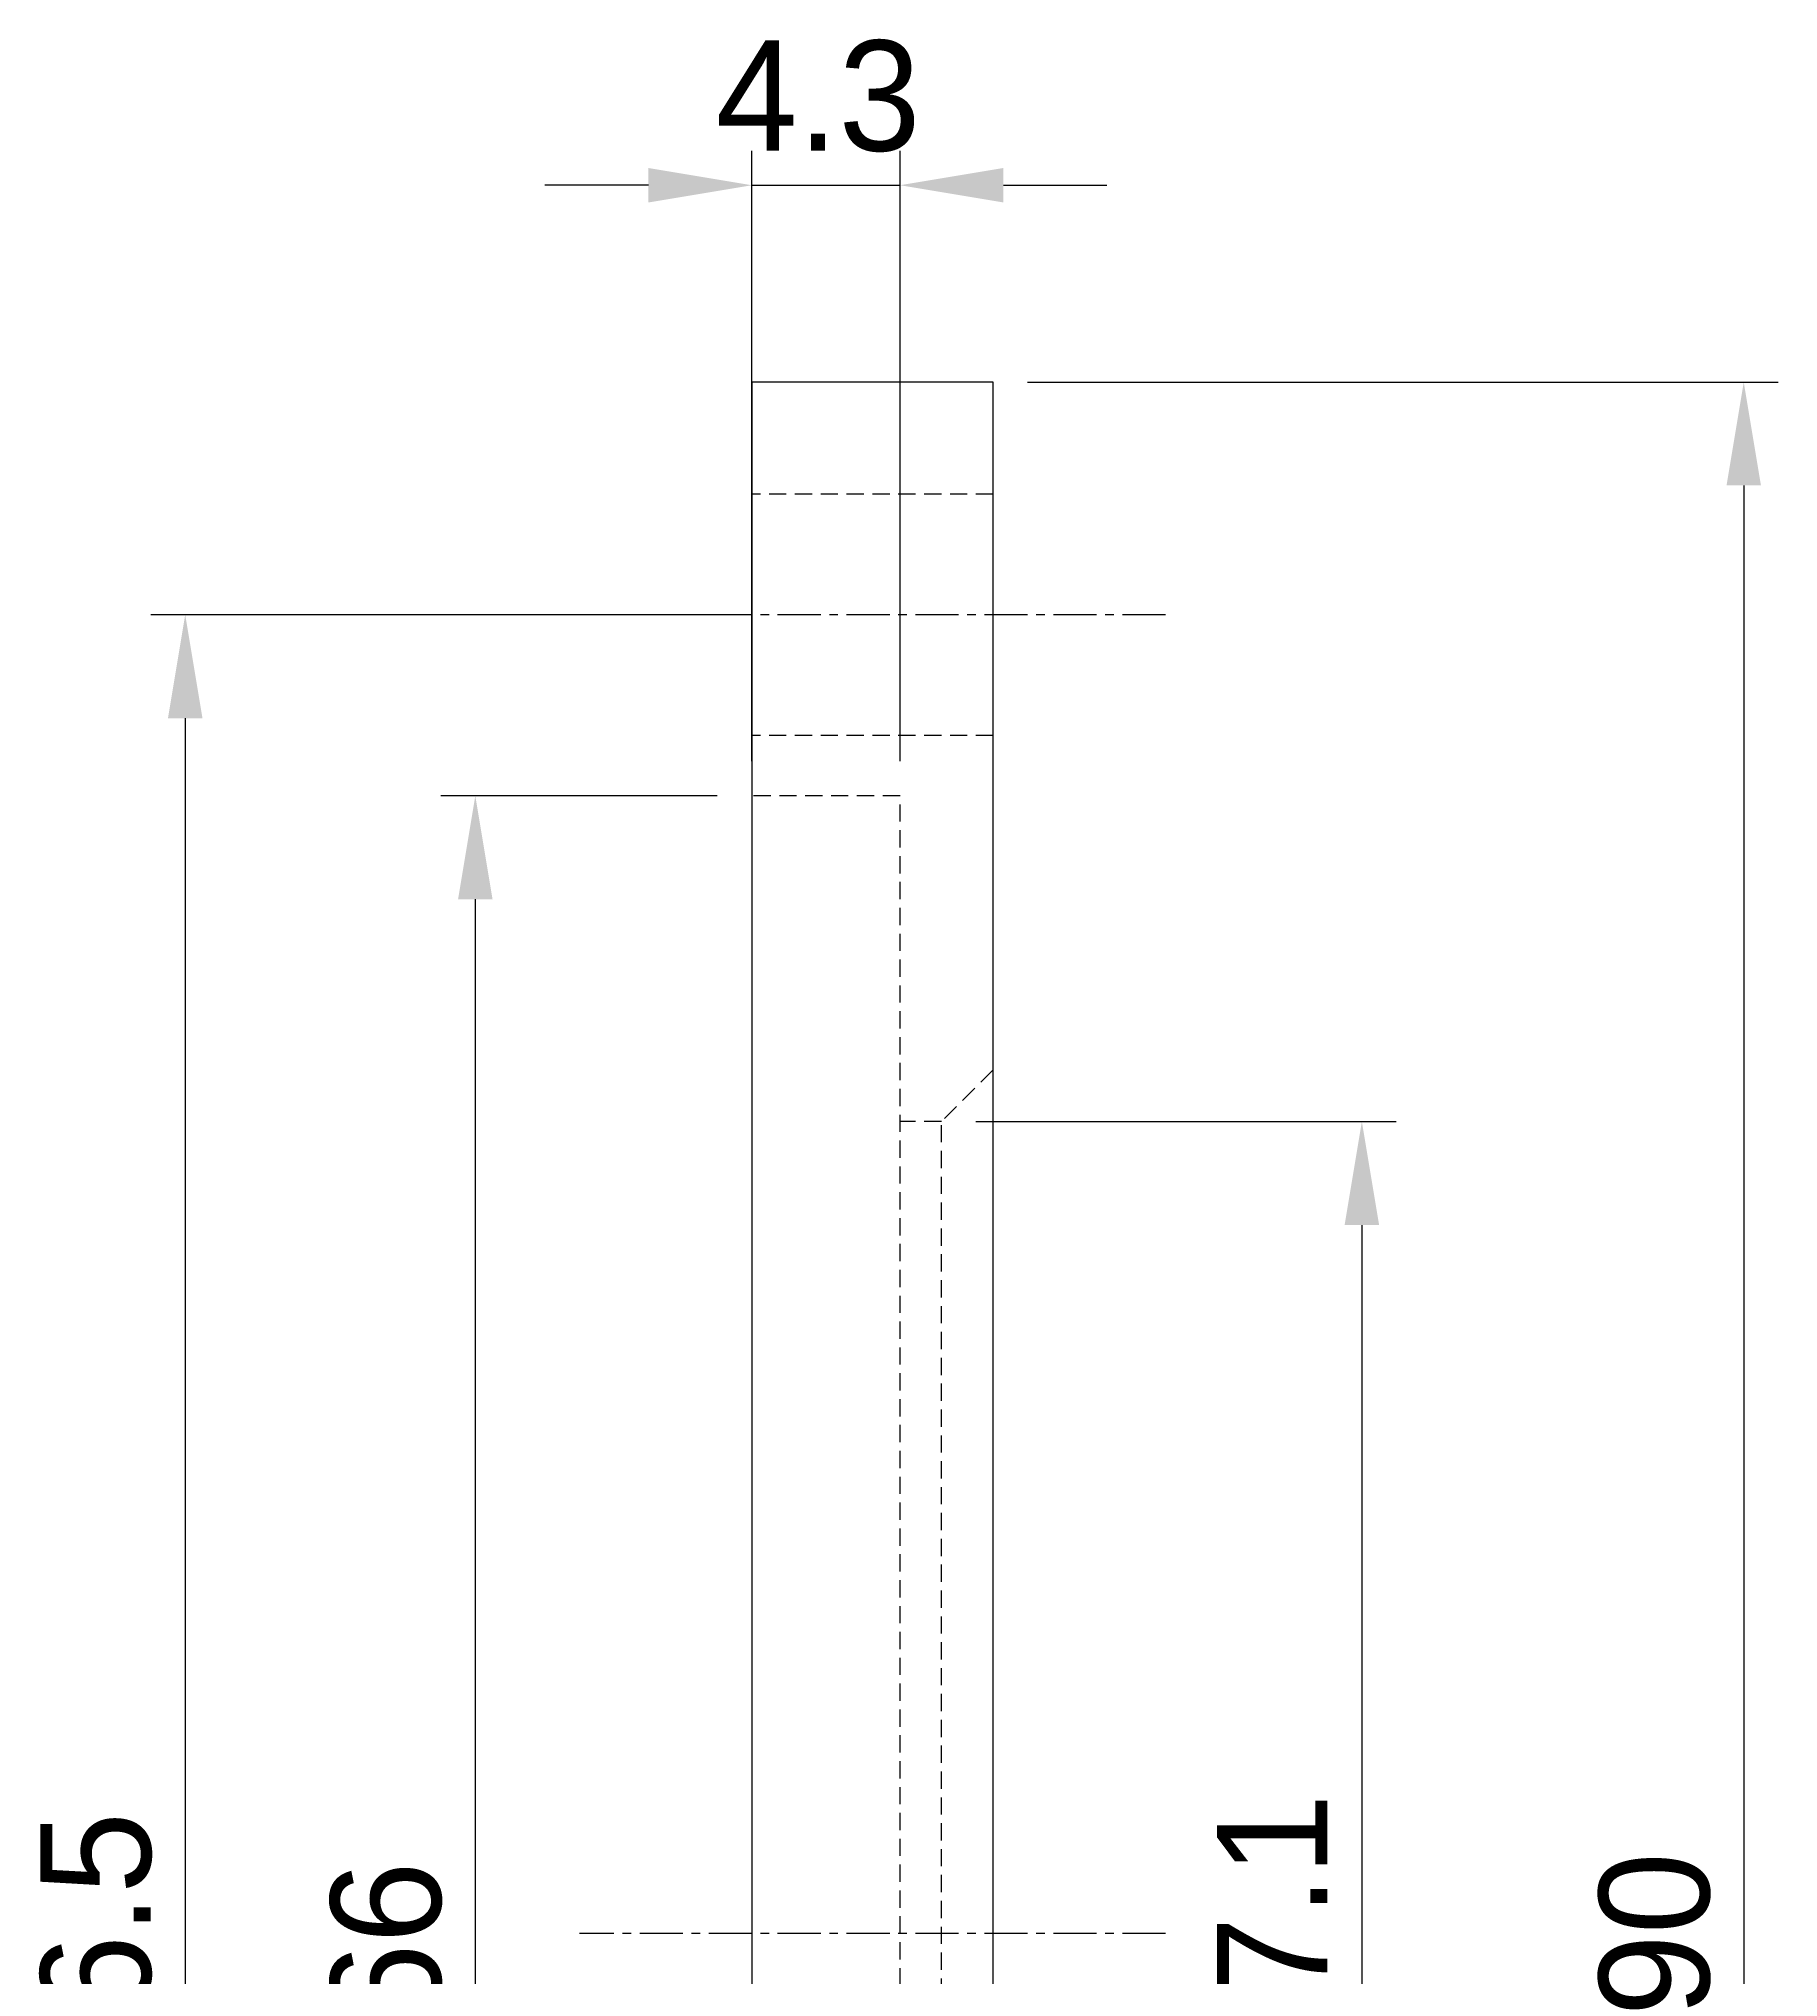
# Model space of a CAD drawing. Extents: x -16 to 199, y -4 to 137.
# Drawn here: x 148.9 to 199.3, y 81 to 137.2 of the extents above; entities that cross this region are included whole.
import ezdxf

# ---------------------------------------------------------------- set-up
doc = ezdxf.new("R2010")
doc.units = 0
doc.header["$MEASUREMENT"] = 0
doc.linetypes.add('CENTER', pattern=[2, 1.25, -0.25, 0.25, -0.25])
doc.linetypes.add('DASHED', pattern=[0.75, 0.5, -0.25])
doc.layers.get('0').update_dxf_attribs({"linetype": 'CONTINUOUS'})
doc.layers.get('DEFPOINTS').update_dxf_attribs({"linetype": 'CONTINUOUS'})
doc.layers.add('CENTER', color=1, linetype='CONTINUOUS')
doc.layers.add('SIZE', color=7, linetype='CONTINUOUS')
doc.dimstyles.get("Standard").update_dxf_attribs({"dimtxt": 0.18, "dimasz": 0.18, "dimexe": 0.18, "dimexo": 0.0625, "dimgap": 0.09, "dimtad": 0, "dimtih": 1, "dimtoh": 1, "dimdec": 4, "dimzin": 0, "dimdsep": 46, "dimtxsty": 'STANDARD', "dimcen": 0.09, "dimadec": 0, "dimazin": 0, "dimtfac": 1, "dimtdec": 4, "dimtofl": 0, "dimtmove": 2, "dimatfit": 3, "dimfxl": 1, "dimtolj": 1, "dimarcsym": 0})

# ---------------------------------------------------------------- blocks, each defined once
blk = doc.blocks.new('*U3')
at = {"layer": 'SIZE', "color": 0, "linetype": 'Continuous'}
blk.add_text('90', height=3.2, rotation=90, dxfattribs=at).set_placement((197.329, 79.885))
blk = doc.blocks.new('*D2')
at = {"layer": 'DEFPOINTS', "color": 0, "linetype": 'Continuous'}
for p in [(176.556, 127.285), (176.556, 37.285), (198.329, 37.285)]:
    blk.add_point(p, dxfattribs=at)
at = {"layer": 'SIZE', "color": 0, "linetype": 'Continuous'}
for p, q in [((177.556, 127.285), (199.329, 127.285)), ((198.329, 124.285), (198.329, 40.285)), ((177.556, 37.285), (199.329, 37.285))]:
    blk.add_line(p, q, dxfattribs=at)
for points in [[(197.829, 124.285), (198.829, 124.285), (198.329, 127.285)], [(197.829, 40.285), (198.829, 40.285), (198.329, 37.285)]]:
    blk.add_solid(points, dxfattribs=at)
at = {"layer": 'SIZE', "color": 7, "linetype": 'Continuous'}
blk.add_blockref('*U3', (0, 0), dxfattribs=at)
blk = doc.blocks.new('*U5')
at = {"layer": 'SIZE', "color": 0, "linetype": 'Continuous'}
blk.add_text('47.1', height=3.2, rotation=90, dxfattribs=at).set_placement((186.252, 78.018))
blk = doc.blocks.new('*D4')
at = {"layer": 'DEFPOINTS', "color": 0, "linetype": 'Continuous'}
for p in [(175.056, 105.835), (175.056, 58.735), (187.252, 58.735)]:
    blk.add_point(p, dxfattribs=at)
at = {"layer": 'SIZE', "color": 0, "linetype": 'Continuous'}
for p, q in [((176.056, 105.835), (188.252, 105.835)), ((187.252, 102.835), (187.252, 61.735)), ((176.056, 58.735), (188.252, 58.735))]:
    blk.add_line(p, q, dxfattribs=at)
for points in [[(186.752, 102.835), (187.752, 102.835), (187.252, 105.835)], [(186.752, 61.735), (187.752, 61.735), (187.252, 58.735)]]:
    blk.add_solid(points, dxfattribs=at)
at = {"layer": 'SIZE', "color": 7, "linetype": 'Continuous'}
blk.add_blockref('*U5', (0, 0), dxfattribs=at)
blk = doc.blocks.new('*U7')
at = {"layer": 'SIZE', "color": 0, "linetype": 'Continuous'}
blk.add_text('66', height=3.2, rotation=90, dxfattribs=at).set_placement((160.537, 79.618))
blk = doc.blocks.new('*D6')
at = {"layer": 'DEFPOINTS', "color": 0, "linetype": 'Continuous'}
for p in [(169.556, 115.285), (161.537, 49.285), (169.556, 49.285)]:
    blk.add_point(p, dxfattribs=at)
at = {"layer": 'SIZE', "color": 0, "linetype": 'Continuous'}
for p, q in [((168.556, 115.285), (160.537, 115.285)), ((161.537, 112.285), (161.537, 52.285)), ((168.556, 49.285), (160.537, 49.285))]:
    blk.add_line(p, q, dxfattribs=at)
for points in [[(161.037, 112.285), (162.037, 112.285), (161.537, 115.285)], [(161.037, 52.285), (162.037, 52.285), (161.537, 49.285)]]:
    blk.add_solid(points, dxfattribs=at)
at = {"layer": 'SIZE', "color": 7, "linetype": 'Continuous'}
blk.add_blockref('*U7', (0, 0), dxfattribs=at)
blk = doc.blocks.new('*U9')
at = {"layer": 'SIZE', "color": 0, "linetype": 'Continuous'}
blk.add_text('76.5', height=3.2, rotation=90, dxfattribs=at).set_placement((152.123, 77.485))
blk = doc.blocks.new('*D8')
at = {"layer": 'DEFPOINTS', "color": 0, "linetype": 'Continuous'}
for p in [(169.556, 120.535), (153.123, 44.035), (169.556, 44.035)]:
    blk.add_point(p, dxfattribs=at)
at = {"layer": 'SIZE', "color": 0, "linetype": 'Continuous'}
for p, q in [((168.556, 120.535), (152.123, 120.535)), ((153.123, 117.535), (153.123, 47.035)), ((168.556, 44.035), (152.123, 44.035))]:
    blk.add_line(p, q, dxfattribs=at)
for points in [[(152.623, 117.535), (153.623, 117.535), (153.123, 120.535)], [(152.623, 47.035), (153.623, 47.035), (153.123, 44.035)]]:
    blk.add_solid(points, dxfattribs=at)
at = {"layer": 'SIZE', "color": 7, "linetype": 'Continuous'}
blk.add_blockref('*U9', (0, 0), dxfattribs=at)
blk = doc.blocks.new('*U11')
at = {"layer": 'SIZE', "color": 0, "linetype": 'Continuous'}
blk.add_text('4.3', height=3.2, dxfattribs=at).set_placement((168.506, 133.992))
blk = doc.blocks.new('*D10')
at = {"layer": 'DEFPOINTS', "color": 0, "linetype": 'Continuous'}
for p in [(173.856, 132.992), (169.556, 115.285), (173.856, 115.285)]:
    blk.add_point(p, dxfattribs=at)
at = {"layer": 'SIZE', "color": 0, "linetype": 'Continuous'}
for p, q in [((169.556, 116.285), (169.556, 133.992)), ((173.856, 116.285), (173.856, 133.992)), ((166.556, 132.992), (163.556, 132.992)), ((169.556, 132.992), (173.856, 132.992)), ((176.856, 132.992), (179.856, 132.992))]:
    blk.add_line(p, q, dxfattribs=at)
for points in [[(166.556, 133.492), (166.556, 132.492), (169.556, 132.992)], [(176.856, 133.492), (176.856, 132.492), (173.856, 132.992)]]:
    blk.add_solid(points, dxfattribs=at)
at = {"layer": 'SIZE', "color": 7, "linetype": 'Continuous'}
blk.add_blockref('*U11', (0, 0), dxfattribs=at)

msp = doc.modelspace()

# ---------------------------------------------------------------- linework, layer by layer
at = {"color": 7, "linetype": 'Continuous'}
for p, q in [((169.55642, 127.28515), (169.55642, 37.28515)), ((176.55642, 127.28515), (169.55642, 127.28515)), ((176.55642, 37.28515), (176.55642, 127.28515))]:
    msp.add_line(p, q, dxfattribs=at)
at = {"color": 3, "linetype": 'DASHED'}
for p, q in [((176.55642, 124.03515), (169.55642, 124.03515)), ((176.55642, 117.03515), (169.55642, 117.03515)), ((173.85642, 115.28515), (169.55642, 115.28515)), ((173.85642, 49.28515), (173.85642, 115.28515)), ((176.55642, 107.33515), (175.05642, 105.83515)), ((175.05642, 105.83515), (173.85642, 105.83515)), ((175.05642, 58.73515), (175.05642, 105.83515))]:
    msp.add_line(p, q, dxfattribs=at)
at = {"layer": 'CENTER', "color": 1, "linetype": 'CENTER'}
for p, q in [((181.55642, 120.53515), (164.55642, 120.53515)), ((181.55642, 82.28515), (164.55642, 82.28515))]:
    msp.add_line(p, q, dxfattribs=at)

# ---------------------------------------------------------------- dimensions: what is measured, and where the dimension line sits
at = {"layer": 'SIZE', "color": 7, "linetype": 'Continuous'}
dim = msp.add_linear_dim(base=(173.85642, 132.99245), p1=(169.55642, 115.28515), p2=(173.85642, 115.28515), dimstyle='STANDARD', dxfattribs=at)
dim.commit()
dim.dimension.update_dxf_attribs({"geometry": '*D10', "text_midpoint": (171.70642, 135.59245)})
for base, p1, p2, picture, middle in [((198.32928, 37.28515), (176.55642, 127.28515), (176.55642, 37.28515), '*D2', (195.72928, 82.28515)), ((153.12286, 44.03515), (169.55642, 120.53515), (169.55642, 44.03515), '*D8', (150.52286, 82.28515)), ((161.53719, 49.28515), (169.55642, 115.28515), (169.55642, 49.28515), '*D6', (158.93719, 82.28515)), ((187.25248, 58.73515), (175.05642, 105.83515), (175.05642, 58.73515), '*D4', (184.65248, 82.28515))]:
    dim = msp.add_linear_dim(base=base, p1=p1, p2=p2, angle=90, dimstyle='STANDARD', dxfattribs=at)
    dim.commit()
    dim.dimension.update_dxf_attribs({"geometry": picture, "text_midpoint": middle})

doc.saveas('drawing.dxf')
